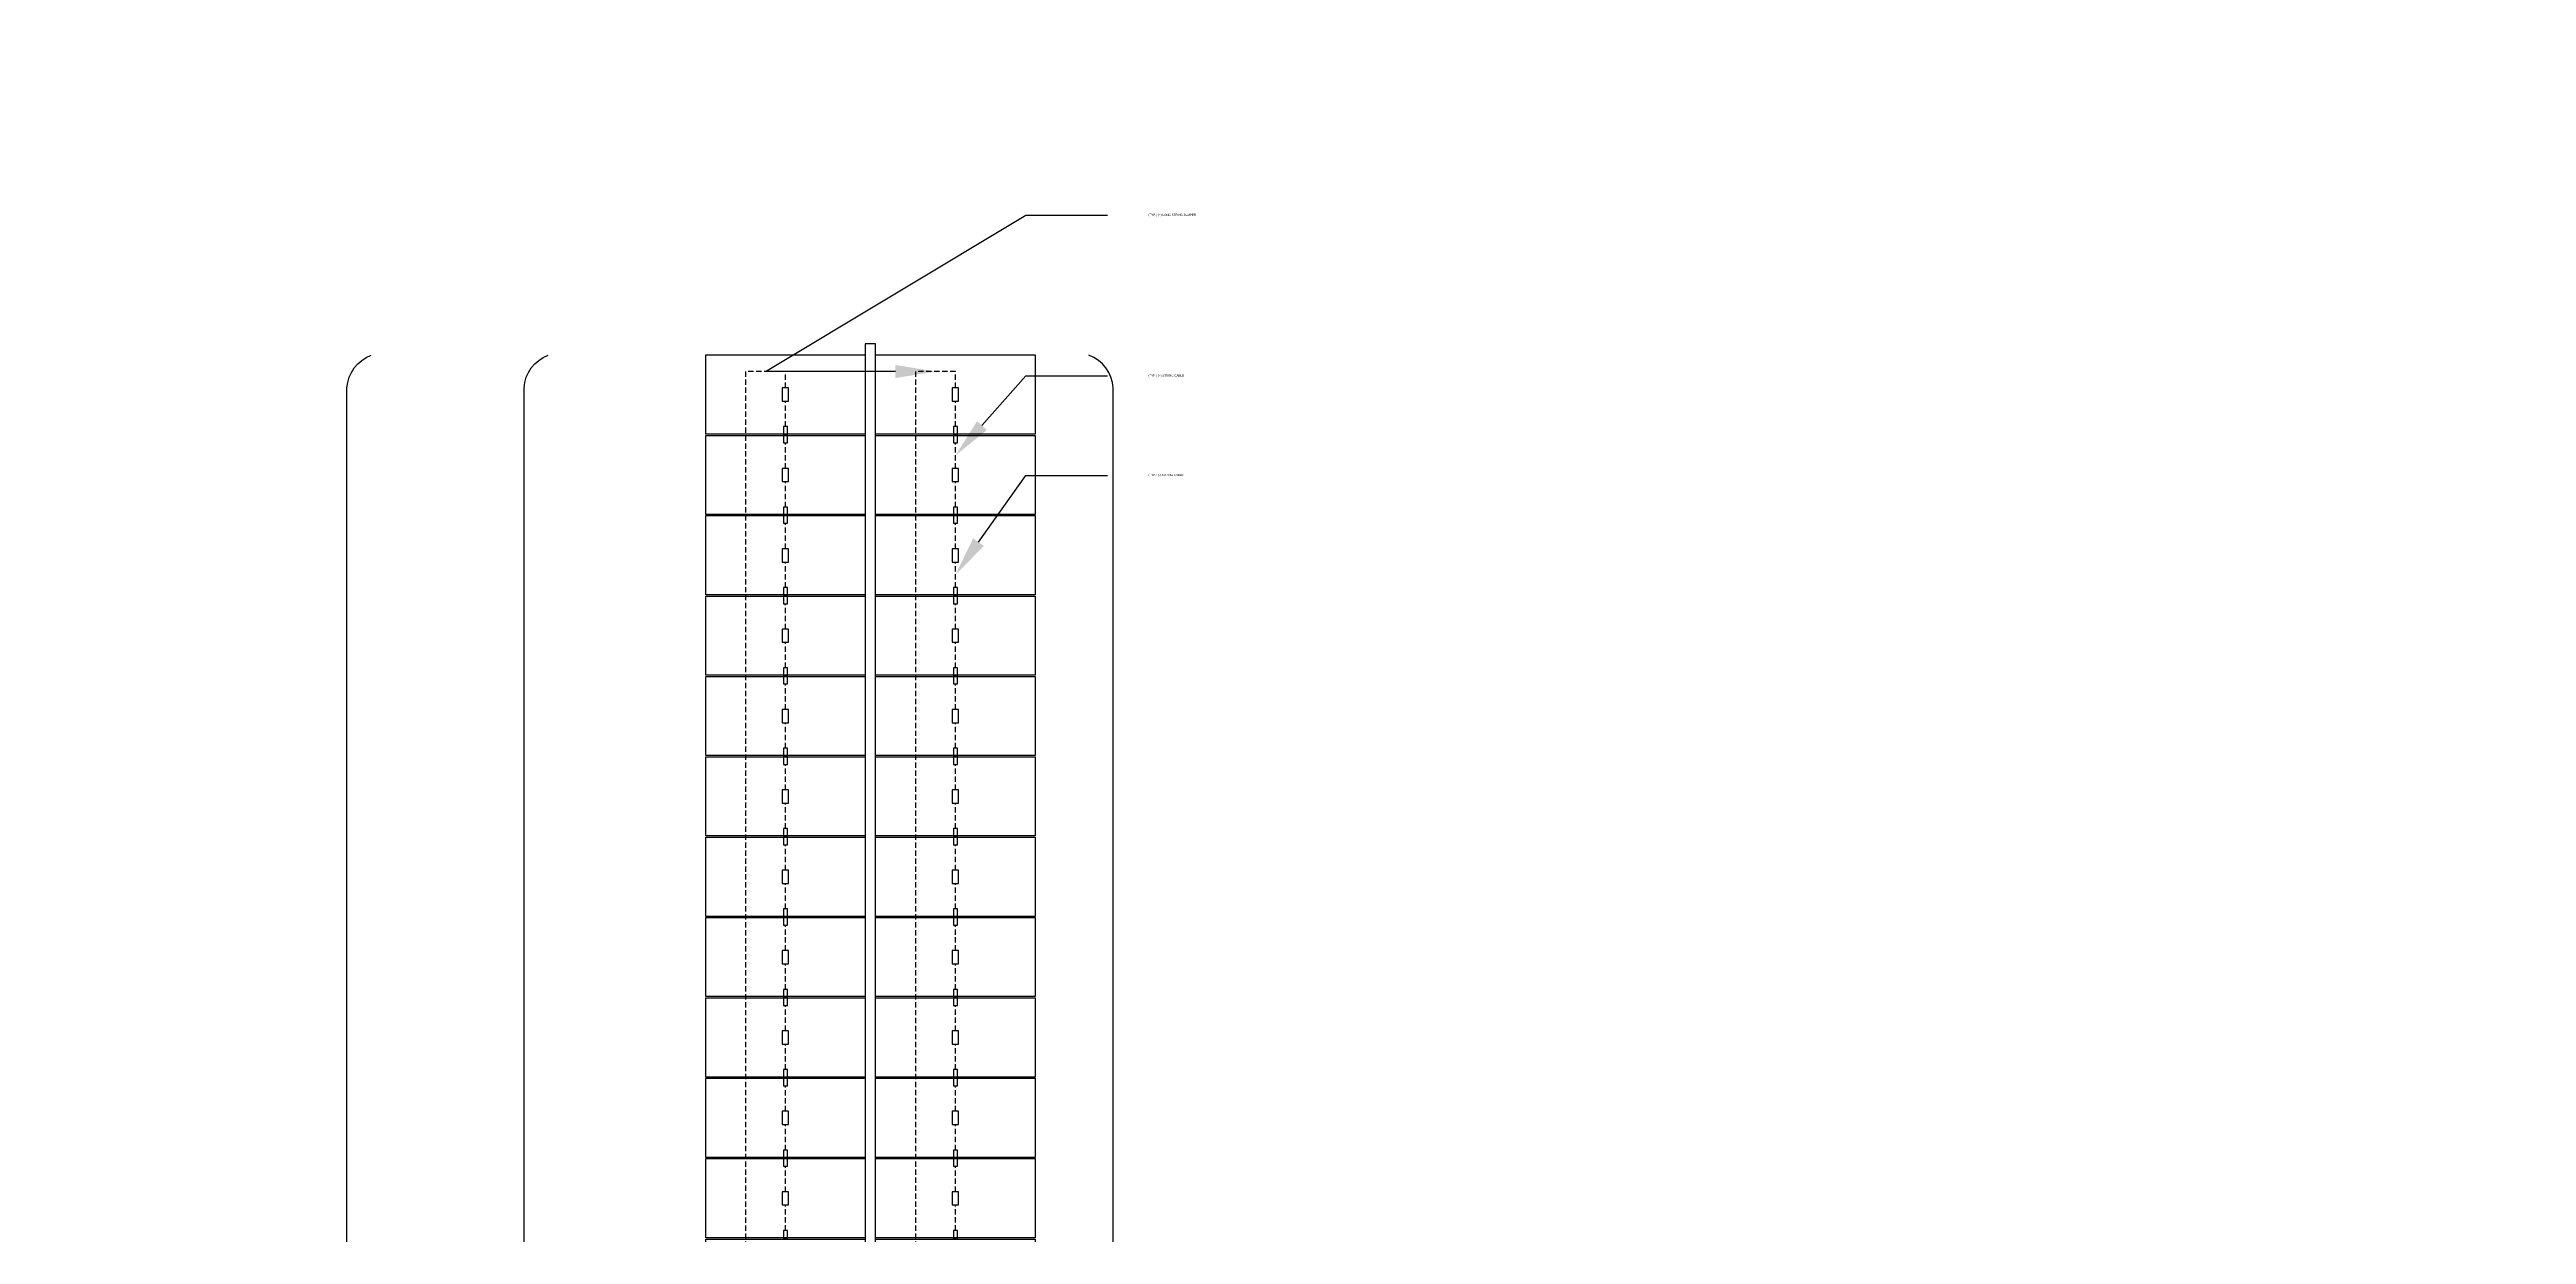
# Model space of a CAD drawing. Header units: feet. Extents: x -13743 to 68376, y -48 to 67763.
# Drawn here: x 1349.4 to 1465.8, y 63396.4 to 63452.1 of the extents above; entities that cross this region are included whole.
import ezdxf
from ezdxf import colors
from ezdxf.entities.mleader import LeaderData, LeaderLine
from ezdxf.enums import TextEntityAlignment as Align
from ezdxf.math import Vec2, Vec3

# ---------------------------------------------------------------- set-up
doc = ezdxf.new("R2018")
doc.units = ezdxf.units.FT
doc.header["$MEASUREMENT"] = 0
doc.linetypes.add('HIDDEN', pattern=[0.375, 0.25, -0.125])
for name, color, linetype in [('E-HARN-COMP', 8, 'Continuous'), ('E-TRNK-CABL-NEG', 6, 'HIDDEN'), ('E-TRUNK-CABLE-POS', 6, 'HIDDEN'), ('G-ANNO-TEXT', 1, 'Continuous'), ('PVcase PV Modules (full frames)', 142, 'Continuous')]:
    doc.layers.add(name, color=color, linetype=linetype)
doc.styles.add('NEI-A', font='arial.ttf')
doc.styles.get("Standard").update_dxf_attribs({"font": 'arial.ttf'})

# ---------------------------------------------------------------- blocks, each defined once
blk = doc.blocks.new('HT72-18X (2x39)')
for points in [[(49971.08, 17289.69), (49971.08, 17293.41), (49978.57, 17293.41), (49978.57, 17289.69), (49971.08, 17289.69)], [(49978.57, 17293.93), (49978.57, 17143.99), (49979.06, 17143.99), (49979.06, 17293.93), (49978.57, 17293.93)], [(49979.06, 17289.69), (49979.06, 17293.41), (49986.56, 17293.41), (49986.56, 17289.69), (49979.06, 17289.69)], [(49971.08, 17285.91), (49971.08, 17289.63), (49978.57, 17289.63), (49978.57, 17285.91), (49971.08, 17285.91)], [(49979.06, 17285.91), (49979.06, 17289.63), (49986.56, 17289.63), (49986.56, 17285.91), (49979.06, 17285.91)], [(49971.08, 17282.14), (49971.08, 17285.86), (49978.57, 17285.86), (49978.57, 17282.14), (49971.08, 17282.14)], [(49979.06, 17282.14), (49979.06, 17285.86), (49986.56, 17285.86), (49986.56, 17282.14), (49979.06, 17282.14)], [(49971.08, 17278.36), (49971.08, 17282.08), (49978.57, 17282.08), (49978.57, 17278.36), (49971.08, 17278.36)], [(49979.06, 17278.36), (49979.06, 17282.08), (49986.56, 17282.08), (49986.56, 17278.36), (49979.06, 17278.36)], [(49971.08, 17274.59), (49971.08, 17278.3), (49978.57, 17278.3), (49978.57, 17274.59), (49971.08, 17274.59)], [(49979.06, 17274.59), (49979.06, 17278.3), (49986.56, 17278.3), (49986.56, 17274.59), (49979.06, 17274.59)], [(49971.08, 17270.81), (49971.08, 17274.53), (49978.57, 17274.53), (49978.57, 17270.81), (49971.08, 17270.81)], [(49979.06, 17270.81), (49979.06, 17274.53), (49986.56, 17274.53), (49986.56, 17270.81), (49979.06, 17270.81)], [(49971.08, 17267.03), (49971.08, 17270.75), (49978.57, 17270.75), (49978.57, 17267.03), (49971.08, 17267.03)], [(49979.06, 17267.03), (49979.06, 17270.75), (49986.56, 17270.75), (49986.56, 17267.03), (49979.06, 17267.03)], [(49971.08, 17263.26), (49971.08, 17266.97), (49978.57, 17266.97), (49978.57, 17263.26), (49971.08, 17263.26)], [(49979.06, 17263.26), (49979.06, 17266.97), (49986.56, 17266.97), (49986.56, 17263.26), (49979.06, 17263.26)], [(49971.08, 17259.48), (49971.08, 17263.2), (49978.57, 17263.2), (49978.57, 17259.48), (49971.08, 17259.48)], [(49979.06, 17259.48), (49979.06, 17263.2), (49986.56, 17263.2), (49986.56, 17259.48), (49979.06, 17259.48)], [(49971.08, 17255.7), (49971.08, 17259.42), (49978.57, 17259.42), (49978.57, 17255.7), (49971.08, 17255.7)], [(49979.06, 17255.7), (49979.06, 17259.42), (49986.56, 17259.42), (49986.56, 17255.7), (49979.06, 17255.7)], [(49971.08, 17251.93), (49971.08, 17255.65), (49978.57, 17255.65), (49978.57, 17251.93), (49971.08, 17251.93)], [(49979.06, 17251.93), (49979.06, 17255.65), (49986.56, 17255.65), (49986.56, 17251.93), (49979.06, 17251.93)], [(49971.08, 17248.15), (49971.08, 17251.87), (49978.57, 17251.87), (49978.57, 17248.15), (49971.08, 17248.15)], [(49979.06, 17248.15), (49979.06, 17251.87), (49986.56, 17251.87), (49986.56, 17248.15), (49979.06, 17248.15)], [(49971.08, 17244.38), (49971.08, 17248.09), (49978.57, 17248.09), (49978.57, 17244.38), (49971.08, 17244.38)], [(49979.06, 17244.38), (49979.06, 17248.09), (49986.56, 17248.09), (49986.56, 17244.38), (49979.06, 17244.38)], [(49971.08, 17240.6), (49971.08, 17244.32), (49978.57, 17244.32), (49978.57, 17240.6), (49971.08, 17240.6)], [(49979.06, 17240.6), (49979.06, 17244.32), (49986.56, 17244.32), (49986.56, 17240.6), (49979.06, 17240.6)], [(49971.08, 17236.82), (49971.08, 17240.54), (49978.57, 17240.54), (49978.57, 17236.82), (49971.08, 17236.82)], [(49979.06, 17236.82), (49979.06, 17240.54), (49986.56, 17240.54), (49986.56, 17236.82), (49979.06, 17236.82)], [(49971.08, 17233.05), (49971.08, 17236.76), (49978.57, 17236.76), (49978.57, 17233.05), (49971.08, 17233.05)], [(49979.06, 17233.05), (49979.06, 17236.76), (49986.56, 17236.76), (49986.56, 17233.05), (49979.06, 17233.05)], [(49971.08, 17229.27), (49971.08, 17232.99), (49978.57, 17232.99), (49978.57, 17229.27), (49971.08, 17229.27)], [(49979.06, 17229.27), (49979.06, 17232.99), (49986.56, 17232.99), (49986.56, 17229.27), (49979.06, 17229.27)], [(49971.08, 17225.49), (49971.08, 17229.21), (49978.57, 17229.21), (49978.57, 17225.49), (49971.08, 17225.49)], [(49979.06, 17225.49), (49979.06, 17229.21), (49986.56, 17229.21), (49986.56, 17225.49), (49979.06, 17225.49)], [(49971.08, 17221.72), (49971.08, 17225.44), (49978.57, 17225.44), (49978.57, 17221.72), (49971.08, 17221.72)], [(49979.06, 17221.72), (49979.06, 17225.44), (49986.56, 17225.44), (49986.56, 17221.72), (49979.06, 17221.72)], [(49971.08, 17216.26), (49971.08, 17219.98), (49978.57, 17219.98), (49978.57, 17216.26), (49971.08, 17216.26)], [(49979.06, 17216.26), (49979.06, 17219.98), (49986.56, 17219.98), (49986.56, 17216.26), (49979.06, 17216.26)], [(49971.08, 17212.49), (49971.08, 17216.2), (49978.57, 17216.2), (49978.57, 17212.49), (49971.08, 17212.49)], [(49979.06, 17212.49), (49979.06, 17216.2), (49986.56, 17216.2), (49986.56, 17212.49), (49979.06, 17212.49)], [(49971.08, 17208.71), (49971.08, 17212.43), (49978.57, 17212.43), (49978.57, 17208.71), (49971.08, 17208.71)], [(49979.06, 17208.71), (49979.06, 17212.43), (49986.56, 17212.43), (49986.56, 17208.71), (49979.06, 17208.71)], [(49971.08, 17204.93), (49971.08, 17208.65), (49978.57, 17208.65), (49978.57, 17204.93), (49971.08, 17204.93)], [(49979.06, 17204.93), (49979.06, 17208.65), (49986.56, 17208.65), (49986.56, 17204.93), (49979.06, 17204.93)], [(49971.08, 17201.16), (49971.08, 17204.87), (49978.57, 17204.87), (49978.57, 17201.16), (49971.08, 17201.16)], [(49979.06, 17201.16), (49979.06, 17204.87), (49986.56, 17204.87), (49986.56, 17201.16), (49979.06, 17201.16)], [(49971.08, 17197.38), (49971.08, 17201.1), (49978.57, 17201.1), (49978.57, 17197.38), (49971.08, 17197.38)], [(49979.06, 17197.38), (49979.06, 17201.1), (49986.56, 17201.1), (49986.56, 17197.38), (49979.06, 17197.38)], [(49971.08, 17193.6), (49971.08, 17197.32), (49978.57, 17197.32), (49978.57, 17193.6), (49971.08, 17193.6)], [(49979.06, 17193.6), (49979.06, 17197.32), (49986.56, 17197.32), (49986.56, 17193.6), (49979.06, 17193.6)], [(49971.08, 17189.83), (49971.08, 17193.55), (49978.57, 17193.55), (49978.57, 17189.83), (49971.08, 17189.83)], [(49979.06, 17189.83), (49979.06, 17193.55), (49986.56, 17193.55), (49986.56, 17189.83), (49979.06, 17189.83)], [(49971.08, 17186.05), (49971.08, 17189.77), (49978.57, 17189.77), (49978.57, 17186.05), (49971.08, 17186.05)], [(49979.06, 17186.05), (49979.06, 17189.77), (49986.56, 17189.77), (49986.56, 17186.05), (49979.06, 17186.05)], [(49971.08, 17182.28), (49971.08, 17185.99), (49978.57, 17185.99), (49978.57, 17182.28), (49971.08, 17182.28)], [(49979.06, 17182.28), (49979.06, 17185.99), (49986.56, 17185.99), (49986.56, 17182.28), (49979.06, 17182.28)], [(49971.08, 17178.5), (49971.08, 17182.22), (49978.57, 17182.22), (49978.57, 17178.5), (49971.08, 17178.5)], [(49979.06, 17178.5), (49979.06, 17182.22), (49986.56, 17182.22), (49986.56, 17178.5), (49979.06, 17178.5)], [(49971.08, 17174.72), (49971.08, 17178.44), (49978.57, 17178.44), (49978.57, 17174.72), (49971.08, 17174.72)], [(49979.06, 17174.72), (49979.06, 17178.44), (49986.56, 17178.44), (49986.56, 17174.72), (49979.06, 17174.72)], [(49971.08, 17170.95), (49971.08, 17174.66), (49978.57, 17174.66), (49978.57, 17170.95), (49971.08, 17170.95)], [(49979.06, 17170.95), (49979.06, 17174.66), (49986.56, 17174.66), (49986.56, 17170.95), (49979.06, 17170.95)], [(49971.08, 17167.17), (49971.08, 17170.89), (49978.57, 17170.89), (49978.57, 17167.17), (49971.08, 17167.17)], [(49979.06, 17167.17), (49979.06, 17170.89), (49986.56, 17170.89), (49986.56, 17167.17), (49979.06, 17167.17)], [(49971.08, 17163.39), (49971.08, 17167.11), (49978.57, 17167.11), (49978.57, 17163.39), (49971.08, 17163.39)], [(49979.06, 17163.39), (49979.06, 17167.11), (49986.56, 17167.11), (49986.56, 17163.39), (49979.06, 17163.39)], [(49971.08, 17159.62), (49971.08, 17163.34), (49978.57, 17163.34), (49978.57, 17159.62), (49971.08, 17159.62)], [(49979.06, 17159.62), (49979.06, 17163.34), (49986.56, 17163.34), (49986.56, 17159.62), (49979.06, 17159.62)], [(49971.08, 17155.84), (49971.08, 17159.56), (49978.57, 17159.56), (49978.57, 17155.84), (49971.08, 17155.84)], [(49979.06, 17155.84), (49979.06, 17159.56), (49986.56, 17159.56), (49986.56, 17155.84), (49979.06, 17155.84)], [(49971.08, 17152.07), (49971.08, 17155.78), (49978.57, 17155.78), (49978.57, 17152.07), (49971.08, 17152.07)], [(49979.06, 17152.07), (49979.06, 17155.78), (49986.56, 17155.78), (49986.56, 17152.07), (49979.06, 17152.07)], [(49971.08, 17148.29), (49971.08, 17152.01), (49978.57, 17152.01), (49978.57, 17148.29), (49971.08, 17148.29)], [(49979.06, 17148.29), (49979.06, 17152.01), (49986.56, 17152.01), (49986.56, 17148.29), (49979.06, 17148.29)], [(49971.08, 17144.51), (49971.08, 17148.23), (49978.57, 17148.23), (49978.57, 17144.51), (49971.08, 17144.51)], [(49979.06, 17144.51), (49979.06, 17148.23), (49986.56, 17148.23), (49986.56, 17144.51), (49979.06, 17144.51)]]:
    blk.add_lwpolyline(points)
blk = doc.blocks.new('DETAIL_TITLE')
at = {"style": 'NEI-A', "flags": 8}
blk.add_attdef('#', text='', height=0.2, dxfattribs=at).set_placement((0.5922, -0.5109), align=Align.MIDDLE_CENTER)
at = {"lineweight": 30, "flags": 104}
blk.add_attdef('DETAIL_TITLE', text='', height=0.2, dxfattribs=at).set_placement((0.9099, -0.52514), align=Align.BOTTOM_LEFT)
at = {"style": 'NEI-A'}
for tag, p in [('SCALE:', (0.93865, -0.73792)), ('1"_=_', (1.5474, -0.73792))]:
    blk.add_attdef(tag, text='', height=0.1, dxfattribs=at).set_placement(p, align=Align.BOTTOM_LEFT)

msp = doc.modelspace()

# ---------------------------------------------------------------- linework, layer by layer
at = {"layer": 'E-HARN-COMP'}
for points in [[(1384.17, 63436.16), (1383.87, 63436.16), (1383.87, 63435.53), (1384.17, 63435.53)], [(1392.16, 63436.16), (1391.86, 63436.16), (1391.86, 63435.53), (1392.16, 63435.53)], [(1384.12, 63434.34), (1383.93, 63434.34), (1383.93, 63433.96), (1384.12, 63433.96)], [(1384.12, 63433.96), (1383.93, 63433.96), (1383.93, 63433.58), (1384.12, 63433.58)], [(1392.11, 63434.34), (1391.92, 63434.34), (1391.92, 63433.96), (1392.11, 63433.96)], [(1392.11, 63433.96), (1391.92, 63433.96), (1391.92, 63433.58), (1392.11, 63433.58)], [(1384.17, 63432.38), (1383.87, 63432.38), (1383.87, 63431.76), (1384.17, 63431.76)], [(1392.16, 63432.38), (1391.86, 63432.38), (1391.86, 63431.76), (1392.16, 63431.76)], [(1384.12, 63430.56), (1383.93, 63430.56), (1383.93, 63430.18), (1384.12, 63430.18)], [(1384.12, 63430.18), (1383.93, 63430.18), (1383.93, 63429.8), (1384.12, 63429.8)], [(1392.11, 63430.56), (1391.92, 63430.56), (1391.92, 63430.18), (1392.11, 63430.18)], [(1392.11, 63430.18), (1391.92, 63430.18), (1391.92, 63429.8), (1392.11, 63429.8)], [(1384.17, 63428.6), (1383.87, 63428.6), (1383.87, 63427.98), (1384.17, 63427.98)], [(1392.16, 63428.6), (1391.86, 63428.6), (1391.86, 63427.98), (1392.16, 63427.98)], [(1384.12, 63426.78), (1383.93, 63426.78), (1383.93, 63426.4), (1384.12, 63426.4)], [(1384.12, 63426.4), (1383.93, 63426.4), (1383.93, 63426.02), (1384.12, 63426.02)], [(1392.11, 63426.78), (1391.92, 63426.78), (1391.92, 63426.4), (1392.11, 63426.4)], [(1392.11, 63426.4), (1391.92, 63426.4), (1391.92, 63426.02), (1392.11, 63426.02)], [(1384.17, 63424.83), (1383.87, 63424.83), (1383.87, 63424.21), (1384.17, 63424.21)], [(1392.16, 63424.83), (1391.86, 63424.83), (1391.86, 63424.21), (1392.16, 63424.21)], [(1384.12, 63423.01), (1383.93, 63423.01), (1383.93, 63422.63), (1384.12, 63422.63)], [(1392.11, 63423.01), (1391.92, 63423.01), (1391.92, 63422.63), (1392.11, 63422.63)], [(1384.12, 63422.63), (1383.93, 63422.63), (1383.93, 63422.25), (1384.12, 63422.25)], [(1392.11, 63422.63), (1391.92, 63422.63), (1391.92, 63422.25), (1392.11, 63422.25)], [(1384.17, 63421.05), (1383.87, 63421.05), (1383.87, 63420.43), (1384.17, 63420.43)], [(1392.16, 63421.05), (1391.86, 63421.05), (1391.86, 63420.43), (1392.16, 63420.43)], [(1384.12, 63419.23), (1383.93, 63419.23), (1383.93, 63418.85), (1384.12, 63418.85)], [(1392.11, 63419.23), (1391.92, 63419.23), (1391.92, 63418.85), (1392.11, 63418.85)], [(1384.12, 63418.85), (1383.93, 63418.85), (1383.93, 63418.47), (1384.12, 63418.47)], [(1392.11, 63418.85), (1391.92, 63418.85), (1391.92, 63418.47), (1392.11, 63418.47)], [(1384.17, 63417.27), (1383.87, 63417.27), (1383.87, 63416.65), (1384.17, 63416.65)], [(1392.16, 63417.27), (1391.86, 63417.27), (1391.86, 63416.65), (1392.16, 63416.65)], [(1384.12, 63415.46), (1383.93, 63415.46), (1383.93, 63415.08), (1384.12, 63415.08)], [(1384.12, 63415.08), (1383.93, 63415.08), (1383.93, 63414.69), (1384.12, 63414.69)], [(1392.11, 63415.46), (1391.92, 63415.46), (1391.92, 63415.08), (1392.11, 63415.08)], [(1392.11, 63415.08), (1391.92, 63415.08), (1391.92, 63414.69), (1392.11, 63414.69)], [(1384.17, 63413.5), (1383.87, 63413.5), (1383.87, 63412.88), (1384.17, 63412.88)], [(1392.16, 63413.5), (1391.86, 63413.5), (1391.86, 63412.88), (1392.16, 63412.88)], [(1384.12, 63411.68), (1383.93, 63411.68), (1383.93, 63411.3), (1384.12, 63411.3)], [(1384.12, 63411.3), (1383.93, 63411.3), (1383.93, 63410.92), (1384.12, 63410.92)], [(1392.11, 63411.68), (1391.92, 63411.68), (1391.92, 63411.3), (1392.11, 63411.3)], [(1392.11, 63411.3), (1391.92, 63411.3), (1391.92, 63410.92), (1392.11, 63410.92)], [(1384.17, 63409.72), (1383.87, 63409.72), (1383.87, 63409.1), (1384.17, 63409.1)], [(1392.16, 63409.72), (1391.86, 63409.72), (1391.86, 63409.1), (1392.16, 63409.1)], [(1384.12, 63407.9), (1383.93, 63407.9), (1383.93, 63407.52), (1384.12, 63407.52)], [(1392.11, 63407.9), (1391.92, 63407.9), (1391.92, 63407.52), (1392.11, 63407.52)], [(1384.12, 63407.52), (1383.93, 63407.52), (1383.93, 63407.14), (1384.12, 63407.14)], [(1392.11, 63407.52), (1391.92, 63407.52), (1391.92, 63407.14), (1392.11, 63407.14)], [(1384.17, 63405.95), (1383.87, 63405.95), (1383.87, 63405.32), (1384.17, 63405.32)], [(1392.16, 63405.95), (1391.86, 63405.95), (1391.86, 63405.32), (1392.16, 63405.32)], [(1384.12, 63404.13), (1383.93, 63404.13), (1383.93, 63403.75), (1384.12, 63403.75)], [(1392.11, 63404.13), (1391.92, 63404.13), (1391.92, 63403.75), (1392.11, 63403.75)], [(1384.12, 63403.75), (1383.93, 63403.75), (1383.93, 63403.37), (1384.12, 63403.37)], [(1392.11, 63403.75), (1391.92, 63403.75), (1391.92, 63403.37), (1392.11, 63403.37)], [(1384.17, 63402.17), (1383.87, 63402.17), (1383.87, 63401.55), (1384.17, 63401.55)], [(1392.16, 63402.17), (1391.86, 63402.17), (1391.86, 63401.55), (1392.16, 63401.55)], [(1384.12, 63400.35), (1383.93, 63400.35), (1383.93, 63399.97), (1384.12, 63399.97)], [(1384.12, 63399.97), (1383.93, 63399.97), (1383.93, 63399.59), (1384.12, 63399.59)], [(1392.11, 63400.35), (1391.92, 63400.35), (1391.92, 63399.97), (1392.11, 63399.97)], [(1392.11, 63399.97), (1391.92, 63399.97), (1391.92, 63399.59), (1392.11, 63399.59)], [(1384.17, 63398.39), (1383.87, 63398.39), (1383.87, 63397.77), (1384.17, 63397.77)], [(1392.16, 63398.39), (1391.86, 63398.39), (1391.86, 63397.77), (1392.16, 63397.77)], [(1384.12, 63396.57), (1383.93, 63396.57), (1383.93, 63396.19), (1384.12, 63396.19)], [(1392.11, 63396.57), (1391.92, 63396.57), (1391.92, 63396.19), (1392.11, 63396.19)]]:
    msp.add_lwpolyline(points, close=True, dxfattribs=at)
at = {"layer": 'E-TRNK-CABL-NEG'}
for points in [[(1384.02, 63434.34), (1384.02, 63435.53)], [(1392.01, 63434.34), (1392.01, 63435.53)], [(1384.02, 63430.56), (1384.02, 63431.76)], [(1392.01, 63430.56), (1392.01, 63431.76)], [(1384.02, 63426.78), (1384.02, 63427.98)], [(1392.01, 63426.78), (1392.01, 63427.98)], [(1384.02, 63423.01), (1384.02, 63424.21)], [(1392.01, 63423.01), (1392.01, 63424.21)], [(1384.02, 63419.23), (1384.02, 63420.43)], [(1392.01, 63419.23), (1392.01, 63420.43)], [(1384.02, 63415.46), (1384.02, 63416.65)], [(1392.01, 63415.46), (1392.01, 63416.65)], [(1384.02, 63411.68), (1384.02, 63412.88)], [(1392.01, 63411.68), (1392.01, 63412.88)], [(1384.02, 63407.9), (1384.02, 63409.1)], [(1392.01, 63407.9), (1392.01, 63409.1)], [(1384.02, 63404.13), (1384.02, 63405.32)], [(1392.01, 63404.13), (1392.01, 63405.32)], [(1384.02, 63400.35), (1384.02, 63401.55)], [(1392.01, 63400.35), (1392.01, 63401.55)], [(1384.02, 63396.57), (1384.02, 63397.77)], [(1392.01, 63396.57), (1392.01, 63397.77)]]:
    msp.add_lwpolyline(points, dxfattribs=at)
at = {"layer": 'E-TRUNK-CABLE-POS'}
for points in [[(1392.01, 63436.16), (1392.01, 63436.93), (1390.14, 63436.93), (1390.14, 63338.42), (1380.27, 63338.42)], [(1384.02, 63436.16), (1384.02, 63436.93), (1382.15, 63436.93), (1382.15, 63338.97), (1380.27, 63338.97)], [(1384.02, 63432.38), (1384.02, 63433.58)], [(1392.01, 63432.38), (1392.01, 63433.58)], [(1384.02, 63428.6), (1384.02, 63429.8)], [(1392.01, 63428.6), (1392.01, 63429.8)], [(1384.02, 63424.83), (1384.02, 63426.02)], [(1392.01, 63424.83), (1392.01, 63426.02)], [(1384.02, 63421.05), (1384.02, 63422.25)], [(1392.01, 63421.05), (1392.01, 63422.25)], [(1384.02, 63417.27), (1384.02, 63418.47)], [(1392.01, 63417.27), (1392.01, 63418.47)], [(1384.02, 63413.5), (1384.02, 63414.69)], [(1392.01, 63413.5), (1392.01, 63414.69)], [(1384.02, 63409.72), (1384.02, 63410.92)], [(1392.01, 63409.72), (1392.01, 63410.92)], [(1384.02, 63405.95), (1384.02, 63407.14)], [(1392.01, 63405.95), (1392.01, 63407.14)], [(1384.02, 63402.17), (1384.02, 63403.37)], [(1392.01, 63402.17), (1392.01, 63403.37)], [(1384.02, 63398.39), (1384.02, 63399.59)], [(1392.01, 63398.39), (1392.01, 63399.59)]]:
    msp.add_lwpolyline(points, dxfattribs=at)
at = {"layer": 'G-ANNO-TEXT', "flags": 128}
for points in [[(1364.56, 63287.81, -0.298343), (1363.42, 63289.35), (1363.42, 63361.21, 0.298343), (1362.28, 63362.76, 0.298343), (1363.42, 63364.3), (1363.42, 63436.16, -0.298343), (1364.56, 63437.7)], [(1372.88, 63337.9, -0.298343), (1371.74, 63339.44), (1371.74, 63386.26, 0.298343), (1370.61, 63387.8, 0.298343), (1371.74, 63389.34), (1371.74, 63436.16, -0.298343), (1372.88, 63437.7)], [(1398.28, 63337.9, 0.298343), (1399.42, 63339.44), (1399.42, 63386.26, -0.298343), (1400.55, 63387.8, -0.298343), (1399.42, 63389.34), (1399.42, 63436.16, 0.298343), (1398.28, 63437.7)]]:
    msp.add_lwpolyline(points, format="xyb", dxfattribs=at)

# ---------------------------------------------------------------- block references
at = {"layer": 'PVcase PV Modules (full frames)', "color": 144, "true_color": 0x007ca5}
msp.add_blockref('HT72-18X (2x39)', (-48590.8, 46144.3), dxfattribs=at)

# ---------------------------------------------------------------- next in the draw order: leaders
at = {"layer": 'G-ANNO-TEXT'}
ml = msp.add_multileader_mtext('Standard', dxfattribs=at)
ml.set_content('(TYP.) (+) STRING CABLE', color=256, style='NEI-A')
ml.set_leader_properties()
ml.build(insert=Vec2(0, 0))
ml.multileader.update_dxf_attribs({"dogleg_length": 0.36, "arrow_head_size": 1.88})
ctx = ml.context
ctx.base_point, ctx.char_height, ctx.arrow_head_size, ctx.landing_gap_size, ctx.plane_origin = Vec3(1399.16, 63436.72, -1.91), 0.1, 1.88, 1.92, Vec3(1930.7, 62936.69, -1.91)
notes = []
notes.append((ctx, [(0, (1, 1, 0), (1395.32, 63436.72, -1.91), (1, 0), 3.84, [(1, [(1392.01, 63432.98, -1.91)], 0, [])])]))
ctx.mtext.insert, ctx.mtext.width, ctx.mtext.flow_direction = Vec3(1401.08, 63436.79, -1.91), 33.4798, 5
ctx.mtext.has_bg_fill, ctx.mtext.bg_color, ctx.mtext.bg_scale_factor, ctx.mtext.bg_transparency, ctx.mtext.use_window_bg_color = 1, -1073741824, 1.5, 0, 1
ml = msp.add_multileader_mtext('Standard', dxfattribs=at)
ml.set_content('(TYP.) (-) STRING CABLE', color=256, style='NEI-A')
ml.set_leader_properties()
ml.build(insert=Vec2(0, 0))
ml.multileader.update_dxf_attribs({"dogleg_length": 0.36, "arrow_head_size": 1.88})
ctx = ml.context
ctx.base_point, ctx.char_height, ctx.arrow_head_size, ctx.landing_gap_size, ctx.plane_origin = Vec3(1399.16, 63432.05, -1.91), 0.1, 1.88, 1.92, Vec3(1930.7, 62932.02, -1.91)
notes.append((ctx, [(0, (1, 1, 0), (1395.32, 63432.05, -1.91), (1, 0), 3.84, [(1, [(1392.01, 63427.38, -1.91)], 0, [])])]))
ctx.mtext.insert, ctx.mtext.width, ctx.mtext.flow_direction = Vec3(1401.08, 63432.12, -1.91), 33.4798, 5
ctx.mtext.has_bg_fill, ctx.mtext.bg_color, ctx.mtext.bg_scale_factor, ctx.mtext.bg_transparency, ctx.mtext.use_window_bg_color = 1, -1073741824, 1.5, 0, 1
for ctx, leaders in notes:
    for number, flags, end, landing, length, lines in leaders:
        leader = LeaderData()
        leader.index, (leader.has_last_leader_line, leader.has_dogleg_vector, leader.attachment_direction) = number, flags
        leader.last_leader_point, leader.dogleg_vector, leader.dogleg_length = Vec3(end), Vec3(landing), length
        for number, points, colour, breaks in lines:
            line = LeaderLine()
            line.index, line.vertices, line.color, line.breaks = number, Vec3.list(points), colors.encode_raw_color(colour), breaks
            leader.lines.append(line)
        ctx.leaders.append(leader)

# ---------------------------------------------------------------- next in the draw order: leaders
ml = msp.add_multileader_mtext('Standard', dxfattribs=at)
ml.set_content('(TYP.) (+) LONG STRING JUMPER', color=256, style='NEI-A')
ml.set_leader_properties()
ml.build(insert=Vec2(0, 0))
ml.multileader.update_dxf_attribs({"dogleg_length": 0.36, "arrow_head_size": 1.88})
ctx = ml.context
ctx.base_point, ctx.char_height, ctx.arrow_head_size, ctx.landing_gap_size, ctx.plane_origin = Vec3(1399.16, 63444.27, -1.91), 0.1, 1.88, 1.92, Vec3(1930.7, 62947.85, -1.91)
notes = []
notes.append((ctx, [(0, (1, 1, 0), (1395.32, 63444.27, -1.91), (1, 0), 3.84, [(0, [(1391.07, 63436.93, -1.91), (1383.09, 63436.93, -1.91)], 0, [])])]))
ctx.mtext.insert, ctx.mtext.width, ctx.mtext.flow_direction = Vec3(1401.08, 63444.34, -1.91), 44.6135, 5
ctx.mtext.has_bg_fill, ctx.mtext.bg_color, ctx.mtext.bg_scale_factor, ctx.mtext.bg_transparency, ctx.mtext.use_window_bg_color = 1, -1073741824, 1.5, 0, 1
for ctx, leaders in notes:
    for number, flags, end, landing, length, lines in leaders:
        leader = LeaderData()
        leader.index, (leader.has_last_leader_line, leader.has_dogleg_vector, leader.attachment_direction) = number, flags
        leader.last_leader_point, leader.dogleg_vector, leader.dogleg_length = Vec3(end), Vec3(landing), length
        for number, points, colour, breaks in lines:
            line = LeaderLine()
            line.index, line.vertices, line.color, line.breaks = number, Vec3.list(points), colors.encode_raw_color(colour), breaks
            leader.lines.append(line)
        ctx.leaders.append(leader)

# ---------------------------------------------------------------- next in the draw order: block references
ref = msp.add_blockref('DETAIL_TITLE', (-460.64, 63776.87), dxfattribs=dict(at, xscale=128.9267043143703, yscale=128.9267043143703, zscale=128.9267043143703))
lines = msp.add_mtext('{\\LDC BLOCK TYPE-1 (3) STRINGS (78) MODULES [580W]}', dxfattribs={"layer": '0', "insert": (-343.33, 63747.84), "char_height": 858.8681, "attachment_point": 1})
ref.add_attrib('DETAIL_TITLE', '', (-343.33, 63747.84)).embed_mtext(lines)
ref = msp.add_blockref('DETAIL_TITLE', (760.73, 63776.87), dxfattribs=dict(at, xscale=128.9267043143703, yscale=128.9267043143703, zscale=128.9267043143703))
lines = msp.add_mtext('{\\LDC BLOCK TYPE-2 (2) STRINGS (52) MODULES [580W-SOUTH MOTOR GAP] }', dxfattribs={"layer": '0', "insert": (878.04, 63747.84), "char_height": 795.5621, "attachment_point": 1})
ref.add_attrib('DETAIL_TITLE', '', (878.04, 63747.84)).embed_mtext(lines)

doc.saveas('drawing.dxf')
